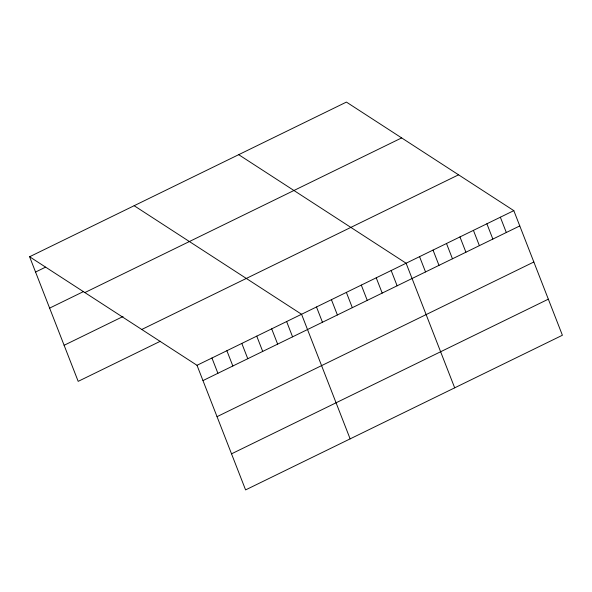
<?xml version="1.0" encoding="UTF-8"?>
<svg xmlns="http://www.w3.org/2000/svg" width="592" height="592" viewBox="0 0 592 592"><rect width="100%" height="100%" fill="white"/><g stroke="black" fill="none" stroke-linecap="round" stroke-linejoin="round"><path stroke-width="0.89" d="M29.6 256.75L346.409 102.09L513.819 210.641L562.4 335.25L245.591 489.91L197.01 365.301L29.6 256.75L78.181 381.359L160.328 341.258M35.557 272.039L45.517 267.177M49.624 308.114L83.642 291.508M84.848 292.574L401.65 137.914M64.121 345.284L123.025 316.52M141.762 329.478L458.571 174.818M197.01 365.301L513.819 210.641M202.967 380.582L519.776 225.929M217.035 416.664L533.843 262.004M231.531 453.827L548.333 299.175M238.694 154.675L406.105 263.225L454.686 387.834M134.147 205.713L301.557 314.263L350.138 438.872M500.351 217.212L506.315 232.501M486.89 223.783L492.847 239.072M473.422 230.362L479.387 245.643M459.962 236.933L465.919 252.222M446.494 243.504L452.458 258.793M433.033 250.076L438.99 265.364M419.565 256.654L425.53 271.935M391.164 270.514L397.128 285.803M376.231 277.803L382.195 293.092M361.298 285.1L367.255 300.381M346.364 292.389L352.321 307.677M331.424 299.678L337.388 314.966M316.491 306.974L322.455 322.255M286.624 321.552L292.581 336.841M271.684 328.841L277.648 344.13M256.75 336.138L262.715 351.419M241.817 343.427L247.774 358.715M226.884 350.716L232.841 366.004M211.943 358.005L217.908 373.293"/></g></svg>
